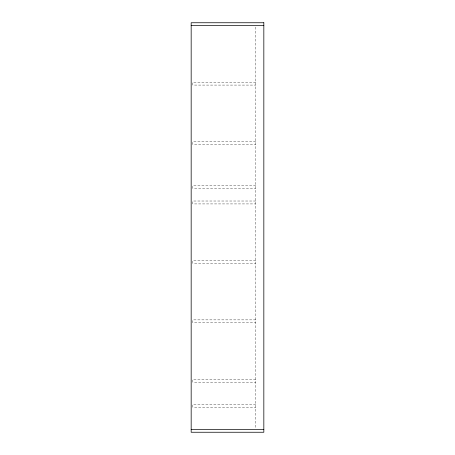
<?xml version="1.0" encoding="UTF-8"?>
<svg xmlns="http://www.w3.org/2000/svg" width="455" height="455" viewBox="0 0 455 455"><rect width="100%" height="100%" fill="white"/><g stroke="black" fill="none" stroke-linecap="round" stroke-linejoin="round"><path stroke-width="0.34" stroke-dasharray="2.27 1.71" d="M255.755 82.173L192.783 82.173L192.783 85.079L255.755 85.079M255.755 141.596L192.783 141.596L192.783 144.502L255.755 144.502M255.755 185.515L192.783 185.515L192.783 188.421L255.755 188.421M255.755 201.019L192.783 201.019L192.783 203.925L255.755 203.925M255.755 260.442L192.783 260.442L192.783 263.348L255.755 263.348M255.755 319.865L192.783 319.865L192.783 322.771L255.755 322.771M255.755 379.288L192.783 379.288L192.783 382.194L255.755 382.194M255.755 404.313L192.783 404.313L192.783 407.219L255.755 407.219M255.755 27.078L255.755 427.922"/><path stroke-width="0.68" d="M191.168 25.656L263.832 25.656M191.168 429.344L263.832 429.344M263.832 22.75L191.168 22.75L191.168 432.25L263.832 432.25L263.832 22.75"/></g></svg>
